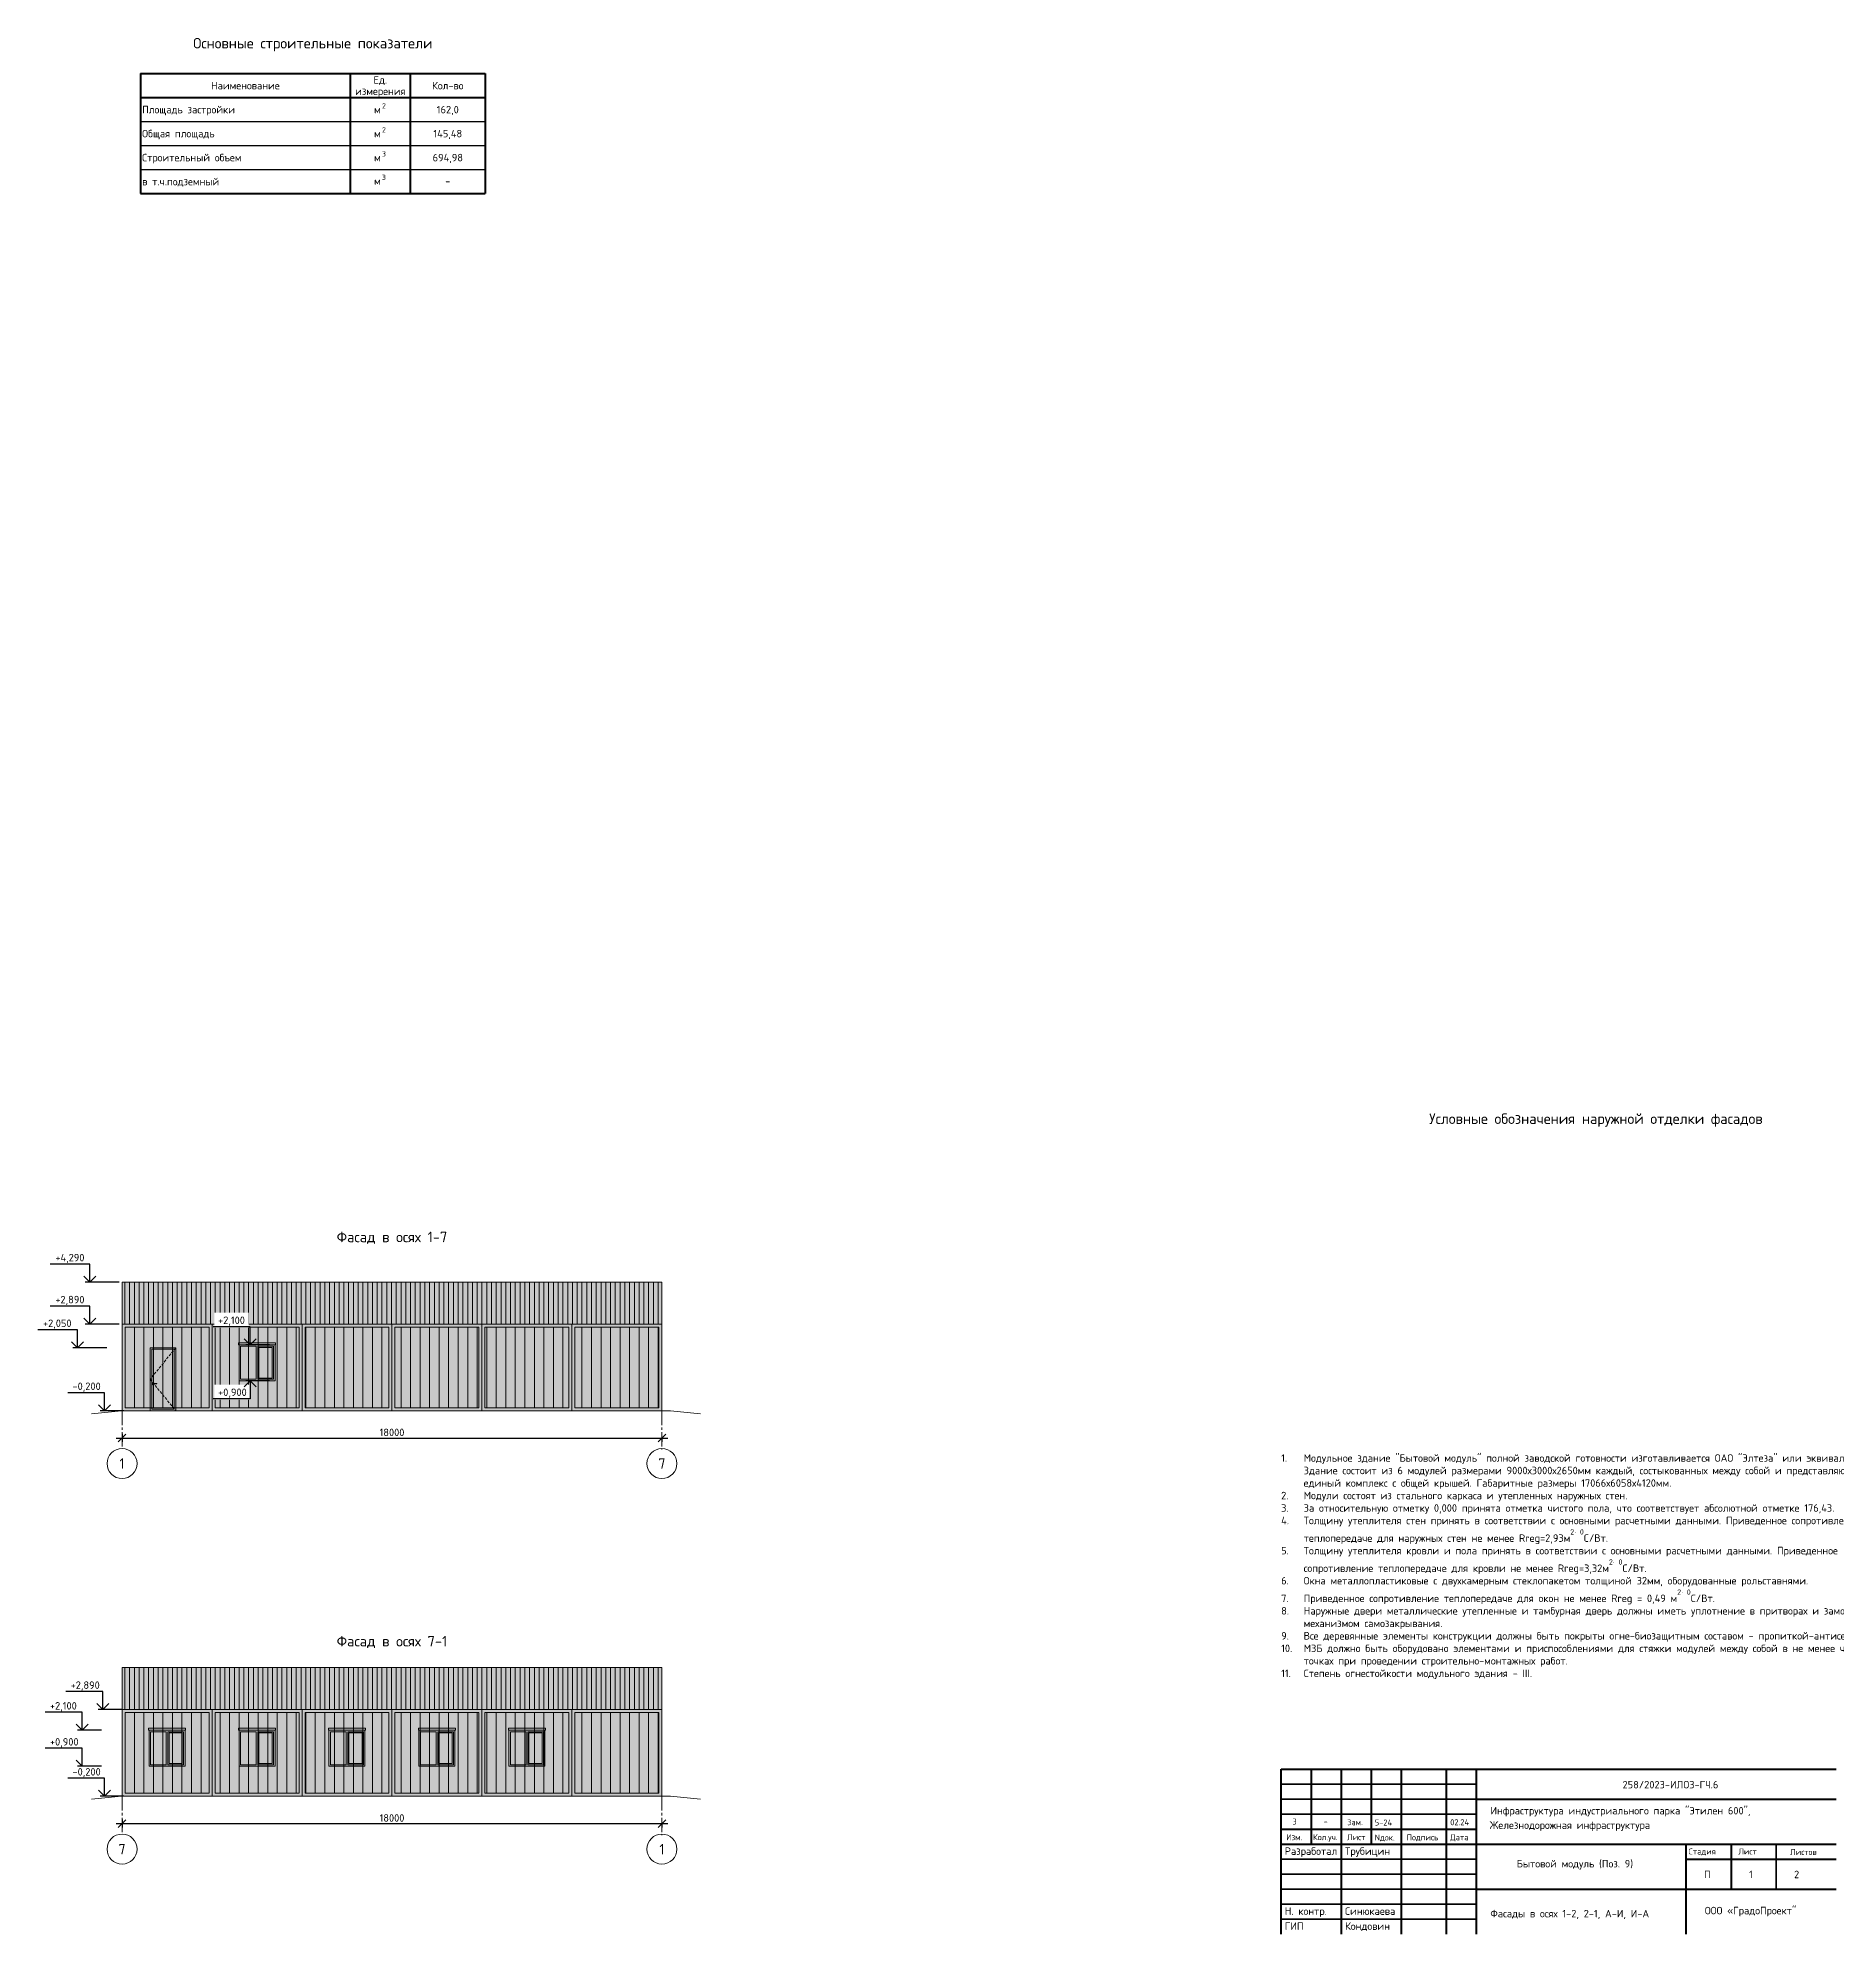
# Model space of a CAD drawing. Header units: millimetres. Extents: x 3795014 to 4300160, y 3869364 to 4016788.
# Drawn here: x 4236363 to 4296311, y 3948286 to 4011500 of the extents above; entities that cross this region are included whole.
import ezdxf
from ezdxf.enums import TextEntityAlignment as Align

# ---------------------------------------------------------------- set-up
doc = ezdxf.new("R2010")
doc.units = ezdxf.units.MM
doc.linetypes.add('HIDDEN', pattern=[0.375, 0.25, -0.125])
doc.linetypes.add('осевая2', pattern=[28.575, 19.05, -3.175, 3.175, -3.175])
doc.layers.get('Defpoints').update_dxf_attribs({"color": 3})
for name, color, linetype in [('1', 7, 'Continuous'), ('Красный', 7, 'Continuous'), ('Окно', 7, 'Continuous'), ('ТХ размеры', 7, 'Continuous')]:
    doc.layers.add(name, color=color, linetype=linetype)
for name, color, linetype, lineweight in [('7.1.Экспликация', 7, 'Continuous', 60), ('второстепенные', 7, 'Continuous', 25), ('двери', 7, 'Continuous', 25), ('Дополнительная', 7, 'Continuous', 18), ('оси', 7, 'осевая2', 13), ('основная', 7, 'Continuous', 50), ('отметки', 7, 'Continuous', 18), ('размеры', 7, 'Continuous', 18), ('текст', 7, 'Continuous', 20), ('штриховка', 7, 'Continuous', 9)]:
    doc.layers.add(name, color=color, linetype=linetype, lineweight=lineweight)
doc.styles.add('GOST-2.304_Type-B', font='GOST Common.ttf')
doc.styles.add('ГОСТ 2.304', font='isocpeur.ttf')
doc.dimstyles.new('СПДС', dxfattribs={"dimscale": 50, "dimtxt": 2.5, "dimasz": 2.5, "dimexe": 1.25, "dimexo": 0.625, "dimtad": 1, "dimdec": 0, "dimrnd": 0.001, "dimtxsty": 'ГОСТ 2.304', "dimblk": 'OBLIQUE', "dimcen": 2.5, "dimdle": 2, "dimadec": 0, "dimazin": 2, "dimtfac": 0.75, "dimtdec": 0, "dimtmove": 1, "dimatfit": 3, "dimfxl": 1, "dimtolj": 1, "dimarcsym": 1})

# ---------------------------------------------------------------- blocks, each defined once
blk = doc.blocks.new('_Oblique')
at = {"color": 0, "linetype": 'ByBlock', "lineweight": -2}
blk.add_line((-0.5, -0.5), (0.5, 0.5), dxfattribs=at)
blk = doc.blocks.new('*D167')
at = {"layer": 'Defpoints', "color": 0, "linetype": 'Continuous', "lineweight": 20, "transparency": 16777216}
for p in [(4239167, 3965024), (4257167, 3964925), (4257167, 3964824)]:
    blk.add_point(p, dxfattribs=at)
at = {"layer": 'размеры', "color": 0, "linetype": 'Continuous', "lineweight": -2, "transparency": 16777216}
for p, q in [((4238967, 3964824), (4257367, 3964824)), ((4239167, 3964961), (4239167, 3964699)), ((4257167, 3964863), (4257167, 3964699))]:
    blk.add_line(p, q, dxfattribs=at)
at = {"layer": 'размеры', "color": 0, "linetype": 'Continuous', "lineweight": -2, "transparency": 16777216, "xscale": 250, "yscale": 250, "zscale": 250, "rotation": 180}
blk.add_blockref('_Oblique', (4239167, 3964824), dxfattribs=at)
at = {"layer": 'размеры', "color": 0, "linetype": 'Continuous', "lineweight": -2, "transparency": 16777216, "xscale": 250, "yscale": 250, "zscale": 250}
blk.add_blockref('_Oblique', (4257167, 3964824), dxfattribs=at)
at = {"layer": 'размеры', "color": 0, "linetype": 'Continuous', "lineweight": 25, "transparency": 16777216, "insert": (4248167, 3965011), "char_height": 250, "attachment_point": 5, "style": 'ГОСТ 2.304'}
blk.add_mtext('\\A1;18000', dxfattribs=at)
blk = doc.blocks.new('*D169')
at = {"layer": 'Defpoints', "color": 0, "linetype": 'Continuous', "lineweight": 20, "transparency": 16777216}
for p in [(4239167, 3952169), (4257167, 3952071), (4257167, 3951969)]:
    blk.add_point(p, dxfattribs=at)
at = {"layer": 'размеры', "color": 0, "linetype": 'Continuous', "lineweight": -2, "transparency": 16777216}
for p, q in [((4238967, 3951969), (4257367, 3951969)), ((4239167, 3952107), (4239167, 3951844)), ((4257167, 3952009), (4257167, 3951844))]:
    blk.add_line(p, q, dxfattribs=at)
at = {"layer": 'размеры', "color": 0, "linetype": 'Continuous', "lineweight": -2, "transparency": 16777216, "xscale": 250, "yscale": 250, "zscale": 250, "rotation": 180}
blk.add_blockref('_Oblique', (4239167, 3951969), dxfattribs=at)
at = {"layer": 'размеры', "color": 0, "linetype": 'Continuous', "lineweight": -2, "transparency": 16777216, "xscale": 250, "yscale": 250, "zscale": 250}
blk.add_blockref('_Oblique', (4257167, 3951969), dxfattribs=at)
at = {"layer": 'размеры', "color": 0, "linetype": 'Continuous', "lineweight": 25, "transparency": 16777216, "insert": (4248167, 3952157), "char_height": 250, "attachment_point": 5, "style": 'ГОСТ 2.304'}
blk.add_mtext('\\A1;18000', dxfattribs=at)
blk = doc.blocks.new('окно 1.2х1.2')
at = {"layer": 'Окно', "lineweight": 20, "ltscale": 100, "true_color": 0xffffff}
h = blk.add_hatch(color=7, dxfattribs=at)
h.paths.add_polyline_path([(4219603, 3967774), (4219079, 3967774), (4219079, 3966674), (4219603, 3966674)], flags=0)
h.paths.add_polyline_path([(4219563, 3967734), (4219563, 3966714), (4219119, 3966714), (4219119, 3967734)], flags=0)
h.paths.add_polyline_path([(4219653, 3967824), (4218453, 3967824), (4218453, 3966624), (4219653, 3966624)])
h.paths.add_polyline_path([(4219603, 3966674), (4219079, 3966674), (4219079, 3967774), (4219603, 3967774)], flags=16)
h.paths.add_polyline_path([(4219028, 3966674), (4218503, 3966674), (4218503, 3967774), (4219028, 3967774)], flags=16)
at = {"layer": 'Окно', "lineweight": 20, "ltscale": 100, "true_color": 0xa0a2a6}
blk.add_hatch(color=253, dxfattribs=at).paths.add_polyline_path([(4219653, 3967824), (4218453, 3967824), (4218453, 3967799), (4219653, 3967799)])
at = {"layer": 'Окно', "lineweight": 20, "ltscale": 100}
h = blk.add_hatch(color=256, dxfattribs=at)
h.set_gradient(color1=(76, 114, 153), color2=(247, 247, 247), rotation=270, tint=1)
h.paths.add_polyline_path([(4219028, 3967774), (4218503, 3967774), (4218503, 3966674), (4219028, 3966674)])
h = blk.add_hatch(color=256, dxfattribs=at)
h.set_gradient(color1=(76, 114, 153), color2=(247, 247, 247), rotation=270, tint=1)
h.paths.add_polyline_path([(4219563, 3967734), (4219119, 3967734), (4219119, 3966714), (4219563, 3966714)])
blk.add_line((4219079, 3967774), (4219079, 3966674), dxfattribs=at)
blk.add_lwpolyline([(4218438, 3967824), (4219670, 3967824), (4219670, 3967891), (4218438, 3967891)], close=True, dxfattribs=at)
at = {"layer": 'Окно', "color": 18, "linetype": 'Continuous', "lineweight": 20, "true_color": 0x000000}
blk.add_lwpolyline([(4218453, 3966624), (4219653, 3966624), (4219653, 3967824), (4218453, 3967824)], close=True, dxfattribs=at)
at = {"layer": 'Окно', "color": 18, "lineweight": 20, "ltscale": 100, "true_color": 0x000000}
for points in [[(4218503, 3967774), (4219028, 3967774), (4219028, 3966674), (4218503, 3966674)], [(4219078, 3967774), (4219603, 3967774), (4219603, 3966674), (4219078, 3966674)], [(4219119, 3967734), (4219563, 3967734), (4219563, 3966714), (4219119, 3966714)]]:
    blk.add_lwpolyline(points, close=True, dxfattribs=at)
blk = doc.blocks.new('дверь')
at = {"layer": 'штриховка', "lineweight": 20, "ltscale": 100, "true_color": 0x007cb0}
h = blk.add_hatch(color=144, dxfattribs=at)
h.dxf.hatch_style = 1
h.paths.add_polyline_path([(4046677, 3954350), (4048377, 3954350), (4048377, 3958550), (4046677, 3958550)])
at = {"layer": '1', "linetype": 'HIDDEN', "lineweight": 20, "ltscale": 700}
for p, q in [((4048377, 3958550), (4046677, 3956448)), ((4046677, 3956448), (4048377, 3954350))]:
    blk.add_line(p, q, dxfattribs=at)
at = {"layer": '1', "lineweight": 20, "ltscale": 100}
for points in [[(4046677, 3954350), (4048377, 3954350), (4048377, 3958550), (4046677, 3958550)], [(4046777, 3954450), (4048277, 3954450), (4048277, 3958450), (4046777, 3958450)], [(4046927, 3956216), (4046862, 3956216), (4046862, 3956085), (4046927, 3956085)], [(4046889, 3956174), (4047111, 3956174), (4047111, 3956135), (4046889, 3956135)]]:
    blk.add_lwpolyline(points, close=True, dxfattribs=at)
at = {"layer": 'двери', "linetype": 'Continuous', "lineweight": 20}
for p, q in [((4046848, 3958550), (4048377, 3958550)), ((4048377, 3954350), (4048377, 3958353))]:
    blk.add_line(p, q, dxfattribs=at)

msp = doc.modelspace()

# ---------------------------------------------------------------- hatches: boundary and pattern name
at = {"lineweight": 20, "ltscale": 100}
h = msp.add_hatch(dxfattribs=at)
h.set_pattern_fill('ANSI31', color=256, scale=50, angle=45)
h.paths.add_polyline_path([(4239166.8, 3968623.2), (4257166.8, 3968623.2), (4257166.8, 3970023.2), (4239166.8, 3970023.2)])
h = msp.add_hatch(dxfattribs=at)
h.set_pattern_fill('ANSI31', color=256, scale=100, angle=45)
h.paths.add_polyline_path([(4239266.8, 3965833.2), (4242066.8, 3965833.2), (4242066.8, 3968523.2), (4239266.8, 3968523.2)])
h.paths.add_polyline_path([(4242266.8, 3965833.2), (4245066.8, 3965833.2), (4245066.8, 3968523.2), (4242266.8, 3968523.2)])
h.paths.add_polyline_path([(4245266.8, 3965833.2), (4248066.8, 3965833.2), (4248066.8, 3968523.2), (4245266.8, 3968523.2)])
h.paths.add_polyline_path([(4248266.8, 3965833.2), (4251066.8, 3965833.2), (4251066.8, 3968523.2), (4248266.8, 3968523.2)])
h.paths.add_polyline_path([(4251266.8, 3965833.2), (4254066.8, 3965833.2), (4254066.8, 3968523.2), (4251266.8, 3968523.2)])
h.paths.add_polyline_path([(4254266.8, 3965833.2), (4257066.8, 3965833.2), (4257066.8, 3968523.2), (4254266.8, 3968523.2)])
h = msp.add_hatch(dxfattribs=at)
h.set_pattern_fill('ANSI31', color=256, scale=50, angle=45)
h.set_pattern_definition([(90, (0, -12854.05), (-158.75, 0), [])])
h.paths.add_polyline_path([(4239166.8, 3955769.2), (4257166.8, 3955769.2), (4257166.8, 3957169.2), (4239166.8, 3957169.2)])
h = msp.add_hatch(dxfattribs=at)
h.set_pattern_fill('ANSI31', color=256, scale=100, angle=45)
h.set_pattern_definition([(90, (0, -12854.05), (-317.5, 0), [])])
h.paths.add_polyline_path([(4239266.8, 3952979.2), (4242066.8, 3952979.2), (4242066.8, 3955669.2), (4239266.8, 3955669.2)])
h.paths.add_polyline_path([(4242266.8, 3952979.2), (4245066.8, 3952979.2), (4245066.8, 3955669.2), (4242266.8, 3955669.2)])
h.paths.add_polyline_path([(4245266.8, 3952979.2), (4248066.8, 3952979.2), (4248066.8, 3955669.2), (4245266.8, 3955669.2)])
h.paths.add_polyline_path([(4248266.8, 3952979.2), (4251066.8, 3952979.2), (4251066.8, 3955669.2), (4248266.8, 3955669.2)])
h.paths.add_polyline_path([(4251266.8, 3952979.2), (4254066.8, 3952979.2), (4254066.8, 3955669.2), (4251266.8, 3955669.2)])
h.paths.add_polyline_path([(4254266.8, 3952979.2), (4257066.8, 3952979.2), (4257066.8, 3955669.2), (4254266.8, 3955669.2)])
at = {"layer": 'штриховка', "lineweight": 20, "ltscale": 100, "true_color": 0x007cb0}
h = msp.add_hatch(color=144, dxfattribs=at)
h.dxf.hatch_style = 1
h.paths.add_polyline_path([(4257166.8, 3968623.2), (4239166.8, 3968623.2), (4239166.8, 3965733.2), (4257166.8, 3965733.2)])
h.paths.add_polyline_path([(4257166.8, 3970023.2), (4239166.8, 3970023.2), (4239166.8, 3968623.2), (4257166.8, 3968623.2)])
h = msp.add_hatch(color=144, dxfattribs=at)
h.dxf.hatch_style = 1
h.paths.add_polyline_path([(4257166.8, 3955769.2), (4239166.8, 3955769.2), (4239166.8, 3952879.2), (4257166.8, 3952879.2)])
h.paths.add_polyline_path([(4257166.8, 3957169.2), (4239166.8, 3957169.2), (4239166.8, 3955769.2), (4257166.8, 3955769.2)])

# ---------------------------------------------------------------- linework, layer by layer
at = {"linetype": 'Continuous', "lineweight": 50}
for p, q in [((4277810.9, 3948286), (4277810.9, 3953786)), ((4277810.9, 3953786), (4296310.9, 3953786)), ((4278810.9, 3953786), (4278810.9, 3951286)), ((4279810.9, 3953786), (4279810.9, 3948286)), ((4280810.9, 3953786), (4280810.9, 3951286)), ((4281810.9, 3953786), (4281810.9, 3948286)), ((4283310.9, 3953786), (4283310.9, 3948286)), ((4284310.9, 3953786), (4284310.9, 3948286)), ((4284310.9, 3952786), (4296310.9, 3952786)), ((4277810.9, 3951786), (4284310.9, 3951786)), ((4277810.9, 3951286), (4296310.9, 3951286)), ((4291310.9, 3948286), (4291310.9, 3951286)), ((4292810.9, 3951286), (4292810.9, 3949786)), ((4291310.9, 3950786), (4296310.9, 3950786)), ((4284310.9, 3949786), (4296310.9, 3949786))]:
    msp.add_line(p, q, dxfattribs=at)
at = {"lineweight": 35}
for p, q in [((4277810.9, 3953286), (4284310.9, 3953286)), ((4277810.9, 3952786), (4284310.9, 3952786)), ((4277810.9, 3952286), (4284310.9, 3952286)), ((4277810.9, 3950786), (4284310.9, 3950786)), ((4277810.9, 3950286), (4284310.9, 3950286)), ((4277810.9, 3949786), (4284310.9, 3949786)), ((4277810.9, 3949286), (4284310.9, 3949286)), ((4277810.9, 3948786), (4284310.9, 3948786))]:
    msp.add_line(p, q, dxfattribs=at)
at = {"linetype": 'Continuous', "lineweight": 50, "const_width": 50}
msp.add_lwpolyline([(4294310.9, 3951286), (4294310.9, 3949786)], dxfattribs=at)
at = {"layer": '7.1.Экспликация', "lineweight": 25}
for p, q in [((4239777.7, 4008710.4), (4251277.7, 4008710.4)), ((4239777.7, 4007910.4), (4251277.7, 4007910.4)), ((4239777.7, 4007110.4), (4251277.7, 4007110.4))]:
    msp.add_line(p, q, dxfattribs=at)
at = {"layer": 'второстепенные', "lineweight": 20, "ltscale": 100}
for points in [[(4239166.8, 3968623.2), (4257166.8, 3968623.2), (4257166.8, 3970023.2), (4239166.8, 3970023.2)], [(4239166.8, 3965733.2), (4242166.8, 3965733.2), (4242166.8, 3968623.2), (4239166.8, 3968623.2)], [(4242166.8, 3965733.2), (4245166.8, 3965733.2), (4245166.8, 3968623.2), (4242166.8, 3968623.2)], [(4245166.8, 3965733.2), (4248166.8, 3965733.2), (4248166.8, 3968623.2), (4245166.8, 3968623.2)], [(4248166.8, 3965733.2), (4251166.8, 3965733.2), (4251166.8, 3968623.2), (4248166.8, 3968623.2)], [(4251166.8, 3965733.2), (4254166.8, 3965733.2), (4254166.8, 3968623.2), (4251166.8, 3968623.2)], [(4254166.8, 3965733.2), (4257166.8, 3965733.2), (4257166.8, 3968623.2), (4254166.8, 3968623.2)], [(4239266.8, 3965833.2), (4242066.8, 3965833.2), (4242066.8, 3968523.2), (4239266.8, 3968523.2)], [(4242266.8, 3965833.2), (4245066.8, 3965833.2), (4245066.8, 3968523.2), (4242266.8, 3968523.2)], [(4245266.8, 3965833.2), (4248066.8, 3965833.2), (4248066.8, 3968523.2), (4245266.8, 3968523.2)], [(4248266.8, 3965833.2), (4251066.8, 3965833.2), (4251066.8, 3968523.2), (4248266.8, 3968523.2)], [(4251266.8, 3965833.2), (4254066.8, 3965833.2), (4254066.8, 3968523.2), (4251266.8, 3968523.2)], [(4254266.8, 3965833.2), (4257066.8, 3965833.2), (4257066.8, 3968523.2), (4254266.8, 3968523.2)], [(4239166.8, 3955769.2), (4257166.8, 3955769.2), (4257166.8, 3957169.2), (4239166.8, 3957169.2)], [(4239166.8, 3952879.2), (4242166.8, 3952879.2), (4242166.8, 3955769.2), (4239166.8, 3955769.2)], [(4239266.8, 3952979.2), (4242066.8, 3952979.2), (4242066.8, 3955669.2), (4239266.8, 3955669.2)], [(4242166.8, 3952879.2), (4245166.8, 3952879.2), (4245166.8, 3955769.2), (4242166.8, 3955769.2)], [(4242266.8, 3952979.2), (4245066.8, 3952979.2), (4245066.8, 3955669.2), (4242266.8, 3955669.2)], [(4245166.8, 3952879.2), (4248166.8, 3952879.2), (4248166.8, 3955769.2), (4245166.8, 3955769.2)], [(4245266.8, 3952979.2), (4248066.8, 3952979.2), (4248066.8, 3955669.2), (4245266.8, 3955669.2)], [(4248166.8, 3952879.2), (4251166.8, 3952879.2), (4251166.8, 3955769.2), (4248166.8, 3955769.2)], [(4248266.8, 3952979.2), (4251066.8, 3952979.2), (4251066.8, 3955669.2), (4248266.8, 3955669.2)], [(4251166.8, 3952879.2), (4254166.8, 3952879.2), (4254166.8, 3955769.2), (4251166.8, 3955769.2)], [(4251266.8, 3952979.2), (4254066.8, 3952979.2), (4254066.8, 3955669.2), (4251266.8, 3955669.2)], [(4254166.8, 3952879.2), (4257166.8, 3952879.2), (4257166.8, 3955769.2), (4254166.8, 3955769.2)], [(4254266.8, 3952979.2), (4257066.8, 3952979.2), (4257066.8, 3955669.2), (4254266.8, 3955669.2)]]:
    msp.add_lwpolyline(points, close=True, dxfattribs=at)
at = {"layer": 'Дополнительная'}
for p, q in [((4238146, 3965633.2), (4239148, 3965733.2)), ((4258456.5, 3965633.2), (4257454.5, 3965733.2)), ((4238146, 3952779.2), (4239148, 3952879.2)), ((4258456.5, 3952779.2), (4257454.5, 3952879.2))]:
    msp.add_line(p, q, dxfattribs=at)
at = {"layer": 'Дополнительная', "linetype": 'Continuous', "ltscale": 0.083333}
for points in [[(4239148, 3965733.2), (4257454.5, 3965733.2), (4257454.5, 3965733.2), (4239148, 3965733.2)], [(4239148, 3952879.2), (4257454.5, 3952879.2), (4257454.5, 3952879.2), (4239148, 3952879.2)]]:
    msp.add_lwpolyline(points, close=True, dxfattribs=at)
at = {"layer": 'Дополнительная', "lineweight": 20, "ltscale": 100}
for centre in [(4239166.8, 3963973.5), (4257166.8, 3963973.5), (4239166.8, 3951119.5), (4257166.8, 3951119.5)]:
    msp.add_circle(centre, 500, dxfattribs=at)
at = {"layer": 'оси', "ltscale": 25, "extrusion": (1, 0, 0)}
for p, q in [((4239166.8, 3965733.2), (4239166.8, 3964473.5)), ((4257166.8, 3965733.2), (4257166.8, 3964436.9)), ((4239166.8, 3952879.2), (4239166.8, 3951619.5)), ((4257166.8, 3952879.2), (4257166.8, 3951582.9))]:
    msp.add_line(p, q, dxfattribs=at)
at = {"layer": 'основная'}
for p, q in [((4239777.7, 4010310.4), (4239777.7, 4006310.4)), ((4239777.7, 4010310.4), (4251277.7, 4010310.4)), ((4246777.7, 4010310.4), (4246777.7, 4006310.4)), ((4248777.7, 4010310.4), (4248777.7, 4006310.4)), ((4251277.7, 4010310.4), (4251277.7, 4006310.4)), ((4239777.7, 4009510.4), (4251277.7, 4009510.4)), ((4239777.7, 4006310.4), (4251277.7, 4006310.4))]:
    msp.add_line(p, q, dxfattribs=at)
at = {"layer": 'отметки', "linetype": 'Continuous', "lineweight": 25, "ltscale": 100, "extrusion": (0, 1, 0)}
for points, elevation in [([(-4238092.7, 0), (-4236774.7, 0)], 3970623.2), ([(-4239070.7, 0), (-4237942.7, 0)], 3970023.2), ([(-4238092.7, 0), (-4236774.7, 0)], 3969223.2), ([(-4239070.7, 0), (-4237942.7, 0)], 3968623.2), ([(-4237680.6, 0), (-4236362.6, 0)], 3968433.2), ([(-4238658.6, 0), (-4237530.6, 0)], 3967833.2), ([(-4244083, 0), (-4243289.1, 0)], 3967933.2), ([(-4238584.8, 0), (-4237354.5, 0)], 3966333.2), ([(-4239228.7, 0), (-4238434.8, 0)], 3965733.2), ([(-4238522.9, 0), (-4237292.6, 0)], 3956369.2), ([(-4237833.5, 0), (-4236603.2, 0)], 3955679.2), ([(-4239166.8, 0), (-4238372.9, 0)], 3955769.2), ([(-4238477.4, 0), (-4237683.5, 0)], 3955079.2), ([(-4237833.5, 0), (-4236603.2, 0)], 3954479.2), ([(-4238584.8, 0), (-4237354.5, 0)], 3953479.2), ([(-4238477.4, 0), (-4237683.5, 0)], 3953879.2), ([(-4239228.7, 0), (-4238434.8, 0)], 3952879.2)]:
    msp.add_lwpolyline(points, dxfattribs=dict(at, elevation=elevation))
at = {"layer": 'отметки', "linetype": 'Continuous', "lineweight": 25, "ltscale": 100, "extrusion": (1, 0, 0)}
for points, elevation in [([(3970023.2, 0), (3970623.2, 0)], 4238092.7), ([(3968623.2, 0), (3969223.2, 0)], 4238092.7), ([(3967833.2, 0), (3968433.2, 0)], 4237680.6), ([(3965733.2, 0), (3966333.2, 0)], 4238584.8), ([(3955769.2, 0), (3956369.2, 0)], 4238522.9), ([(3955079.2, 0), (3955679.2, 0)], 4237833.5), ([(3953879.2, 0), (3954479.2, 0)], 4237833.5), ([(3952879.2, 0), (3953479.2, 0)], 4238584.8)]:
    msp.add_lwpolyline(points, dxfattribs=dict(at, elevation=elevation))
at = {"layer": 'отметки', "linetype": 'Continuous', "lineweight": 25, "ltscale": 100, "extrusion": (-0.707107, -0.707107, 0)}
for points, elevation in [([(189553.7, 0), (189270.9, 0)], -5804014.4), ([(190543.7, 0), (190260.8, 0)], -5803024.4), ([(190810.9, 0), (190528.1, 0)], -5802174.4), ([(194812.1, 0), (194529.3, 0)], -5806317.1), ([(192935.2, 0), (192652.4, 0)], -5801328.9), ([(199937.1, 0), (199654.3, 0)], -5794239.5), ([(199937.5, 0), (199654.7, 0)], -5793264.1), ([(200786, 0), (200503.2, 0)], -5792415.6), ([(202024.4, 0), (201741.6, 0)], -5792239.7)]:
    msp.add_lwpolyline(points, dxfattribs=dict(at, elevation=elevation))
at = {"layer": 'отметки', "linetype": 'Continuous', "lineweight": 25, "ltscale": 100, "extrusion": (0.707107, -0.707107, 0)}
for points, elevation in [([(5804014.4, 0), (5804297.2, 0)], 189553.7), ([(5803024.4, 0), (5803307.3, 0)], 190543.7), ([(5802174.4, 0), (5802457.3, 0)], 190810.9), ([(5806317.1, 0), (5806599.9, 0)], 194812.1), ([(5801328.9, 0), (5801611.7, 0)], 192935.2), ([(5794239.5, 0), (5794522.3, 0)], 199937.1), ([(5793264.1, 0), (5793546.9, 0)], 199937.5), ([(5792239.7, 0), (5792522.6, 0)], 202024.4)]:
    msp.add_lwpolyline(points, dxfattribs=dict(at, elevation=elevation))
at = {"layer": 'отметки', "linetype": 'Continuous', "lineweight": 25, "ltscale": 100, "extrusion": (0, -1, 0), "elevation": -3966733.2}
msp.add_lwpolyline([(4244083, 0), (4243289.1, 0)], dxfattribs=at)
at = {"layer": 'отметки', "linetype": 'Continuous', "lineweight": 25, "ltscale": 100, "extrusion": (0.707107, 0.707107, 0), "elevation": 5805468.5}
msp.add_lwpolyline([(-195660.6, 0), (-195943.5, 0)], dxfattribs=at)

# ---------------------------------------------------------------- block references
at = {"lineweight": 20, "xscale": 0.5, "yscale": 0.5, "zscale": 0.5}
msp.add_blockref('дверь', (2216768.1, 1988558.4), dxfattribs=at)
at = {"layer": 'Окно', "lineweight": 20}
for p in [(24613.6, 109.7), (21613.6, -12744.4), (24613.6, -12744.4), (27613.6, -12744.4), (30613.6, -12744.4), (33613.6, -12744.4)]:
    msp.add_blockref('окно 1.2х1.2', p, dxfattribs=at)

# ---------------------------------------------------------------- texts
at = {"layer": 'Красный', "linetype": 'Continuous', "lineweight": 13, "style": 'ГОСТ 2.304'}
for s, p in [('3', (4278186.5, 3951938.2)), ('-', (4279222.4, 3951940.1)), ('Зам.', (4280007.8, 3951915.9)), ('5-24', (4280930.8, 3951905.3)), ('02.24', (4283445.3, 3951913.9))]:
    msp.add_text(s, height=200, dxfattribs=at).set_placement(p)
at = {"layer": 'текст', "ltscale": 100, "style": 'ГОСТ 2.304'}
for s, height, p in [('Основные строительные показатели', 350, (4245527.7, 4011323.8)), ('Наименование', 250, (4243277.7, 4009910.4)), ('измерения', 250, (4247777.7, 4009722.9)), ('Ед.', 250, (4247777.7, 4010097.9)), ('Кол-во', 250, (4250027.7, 4009910.4)), ('м', 250, (4247680.7, 4009110.4)), ('2', 175, (4247897.7, 4009235.4)), ('162,0', 250, (4250027.7, 4009110.4)), ('2', 175, (4247897.7, 4008435.4)), ('145,48', 250, (4250027.7, 4008310.4)), ('м', 250, (4247680.7, 4008310.4)), ('м', 250, (4247680.7, 4007510.4)), ('3', 175, (4247897.7, 4007635.4)), ('694,98', 250, (4250027.7, 4007510.4)), ('м', 250, (4247680.7, 4006728.2)), ('3', 175, (4247897.7, 4006853.2)), ('-', 250, (4250027.7, 4006728.2)), ('Условные обозначения наружной отделки фасадов', 350, (4288303.5, 3975468.5))]:
    msp.add_text(s, height=height, dxfattribs=at).set_placement(p, align=Align.MIDDLE_CENTER)
for s, p in [('Площадь застройки', (4239837.7, 4009110.4)), ('Общая площадь', (4239837.7, 4008310.4)), ('Строительный объем', (4239837.7, 4007510.4)), ('в т.ч.подземный', (4239837.7, 4006710.4))]:
    msp.add_text(s, height=250, dxfattribs=at).set_placement(p, align=Align.MIDDLE_LEFT)
at = {"layer": 'текст', "style": 'ГОСТ 2.304'}
for s, p in [('Фасад в осях 1-7', (4248166.8, 3971526.2)), ('Фасад в осях 7-1', (4248166.8, 3958049.5))]:
    msp.add_text(s, height=350, dxfattribs=at).set_placement(p, align=Align.MIDDLE_CENTER)
at = {"layer": 'текст', "ltscale": 100, "style": 'ГОСТ 2.304'}
for s, p in [('258/2023-ИЛО3-ГЧ.6', (4289192.5, 3953141.8)), ('Инфраструктура индустриального парка "Этилен 600",', (4284790, 3952275.3)), ('Железнодорожная инфраструктура ', (4284761.6, 3951791.7)), ('Разработал', (4277930.9, 3950926)), ('Трубицин', (4279940.9, 3950926)), ('Бытовой модуль (Поз. 9)', (4285665.7, 3950506.3)), ('П', (4291910, 3950149.7)), ('1', (4293410, 3950149.7)), ('2', (4294910, 3950149.7)), ('Н. контр.', (4277930.9, 3948926)), ('Синюкаева', (4279940.9, 3948926)), ('Фасады в осях 1-2, 2-1, А-И, И-А', (4284785.1, 3948843.6)), ('ГИП', (4277930.9, 3948426)), ('Кондовин', (4279940.9, 3948426))]:
    msp.add_text(s, height=250, dxfattribs=at).set_placement(p)
at = {"layer": 'текст', "linetype": 'Continuous', "lineweight": 13, "style": 'ГОСТ 2.304'}
for s, p in [('Изм.', (4277978.7, 3951414.6)), ('Кол.уч.', (4278873, 3951416.5)), ('Лист', (4280007.8, 3951415.9)), ('Nдок.', (4280930.8, 3951405.3)), ('Подпись', (4281991.9, 3951411.8)), ('Дата', (4283445.3, 3951413.9)), ('Стадия', (4291398.3, 3950938.9)), ('Лист', (4293052.2, 3950938.9)), ('Листов', (4294779.6, 3950920.7))]:
    msp.add_text(s, height=200, dxfattribs=at).set_placement(p)
at = {"layer": 'текст', "linetype": 'Continuous', "lineweight": 15, "style": 'ГОСТ 2.304'}
msp.add_text('ООО «ГрадоПроект"', height=250, dxfattribs=at).set_placement((4291936.2, 3948944.9))
at = {"layer": 'текст', "linetype": 'Continuous', "lineweight": 25, "ltscale": 100, "char_height": 250, "attachment_point": 1, "style": 'ГОСТ 2.304'}
for s, insert, width in [('+4,290', (4236944.2, 3970964.2), 1155.525), ('+2,890', (4236944.2, 3969564.2), 1155.525), ('+2,050', (4236532.1, 3968774.2), 1155.525), ('-0,200', (4237515.6, 3966674.2), 1076.228), ('+2,890', (4237453.7, 3956710.2), 1076.228), ('+2,100', (4236764.3, 3956020.2), 1076.228), ('+0,900', (4236764.3, 3954820.2), 1076.228), ('-0,200', (4237515.6, 3953820.2), 1076.228)]:
    msp.add_mtext(s, dxfattribs=dict(at, insert=insert, width=width))
at = {"layer": 'текст', "ltscale": 100, "insert": (4277810.9, 3956786), "char_height": 250, "width": 18500, "attachment_point": 7, "style": 'ГОСТ 2.304'}
msp.add_mtext('\\pi-750,l750,t750;1.^IМодульное здание "{\\A1;Бытовой модуль" полной заводской готовности изготавливается ОАО "Элтеза" или эквивалент.} Здание состоит из 6 модулей размерами 9000х3000х2650мм каждый, состыкованных между собой и представляющих единый комплекс с общей крышей. Габаритные размеры 17066х6058х4120мм.\\P2.^IМодули состоят из стального каркаса и утепленных наружных стен. \\P3.^IЗа относительную отметку 0,000 принята отметка чистого пола, что соответствует абсолютной отметке 176,43. \\P4.^IТолщину утеплителя стен принять в соответствии с основными расчетными данными. Приведенное сопротивление теплопередаче для наружных стен не менее Rrеg=2,93м{\\H0.7x;\\S2^ ;\\S· 0^ ;}С/Вт. \\P5.^IТолщину утеплителя кровли и пола принять в соответствии с основными расчетными данными. Приведенное сопротивление теплопередаче для кровли не менее Rrеg=3,32м{\\H0.7x;\\S2^ ;\\S· 0^ ;}С/Вт. \\P6.^IОкна металлопластиковые с двухкамерным стеклопакетом толщиной 32мм, оборудованные рольставнями.  \\P7.^IПриведенное сопротивление теплопередаче для окон не менее Rrеg = 0,49 м{\\H0.7x;\\S2^ ;\\S· 0^ ;}С/Вт. \\P8.^IНаружные двери металлические утепленные и тамбурная дверь должны иметь уплотнение в притворах и замок с механизмом самозакрывания. \\P9.^IВсе деревянные элементы конструкции должны быть покрыты огне-биозащитным составом - пропиткой-антисептиком.\\P10.^IМЗБ должно быть оборудовано элементами и приспособлениями для стяжки модулей между собой в не менее чем в 4-х точках при проведении строительно-монтажных работ.\\P11.^IСтепень огнестойкости модульного эдания - III.', dxfattribs=at)
at = {"layer": 'ТХ размеры', "style": 'GOST-2.304_Type-B'}
for s, p in [('1', (4239166.8, 3963973.5)), ('7', (4257166.8, 3963973.5)), ('7', (4239166.8, 3951119.5)), ('1', (4257166.8, 3951119.5))]:
    msp.add_text(s, height=350, dxfattribs=at).set_placement(p, align=Align.MIDDLE_CENTER)

# ---------------------------------------------------------------- dimensions: what is measured, and where the dimension line sits
at = {"layer": 'размеры', "linetype": 'Continuous', "lineweight": 25}
for base, p1, p2, picture, middle in [((4257166.8, 3964823.5), (4239166.8, 3965023.5), (4257166.8, 3964925.4), '*D167', (4248166.8, 3965011)), ((4257166.8, 3951969.5), (4239166.8, 3952169.5), (4257166.8, 3952071.3), '*D169', (4248166.8, 3952157))]:
    dim = msp.add_linear_dim(base=base, p1=p1, p2=p2, dimstyle='СПДС', override={"dimscale": 100}, dxfattribs=at)
    dim.commit()
    dim.dimension.update_dxf_attribs({"geometry": picture, "text_midpoint": middle})

# ---------------------------------------------------------------- next in the draw order: texts
at = {"layer": 'текст', "linetype": 'Continuous', "lineweight": 25, "ltscale": 100, "char_height": 250, "attachment_point": 1, "style": 'ГОСТ 2.304', "bg_fill": 3, "box_fill_scale": 1.5, "bg_fill_color": 256, "bg_fill_transparency": 0}
for s, insert, width in [('+2,100', (4242369.9, 3968874.2), 890), ('+0,900', (4242369.9, 3966474.2), 940)]:
    msp.add_mtext(s, dxfattribs=dict(at, insert=insert, width=width))

# ---------------------------------------------------------------- next in the draw order: linework, layer by layer
at = {"layer": 'отметки', "linetype": 'Continuous', "lineweight": 25, "ltscale": 100, "extrusion": (0, 1, 0), "elevation": 3968533.2}
msp.add_lwpolyline([(-4243439.1, 0), (-4242208.8, 0)], dxfattribs=at)
at = {"layer": 'отметки', "linetype": 'Continuous', "lineweight": 25, "ltscale": 100, "extrusion": (1, 0, 0), "elevation": 4243439.1}
for points in [[(3967933.2, 0), (3968533.2, 0)], [(3966733.2, 0), (3966133.2, 0)]]:
    msp.add_lwpolyline(points, dxfattribs=at)
at = {"layer": 'отметки', "linetype": 'Continuous', "lineweight": 25, "ltscale": 100, "extrusion": (-0.707107, 0.707107, 0), "elevation": -195660.6}
msp.add_lwpolyline([(-5805468.5, 0), (-5805185.7, 0)], dxfattribs=at)
at = {"layer": 'отметки', "linetype": 'Continuous', "lineweight": 25, "ltscale": 100, "extrusion": (0, -1, 0), "elevation": -3966133.2}
msp.add_lwpolyline([(4243439.1, 0), (4242208.8, 0)], dxfattribs=at)

doc.saveas('drawing.dxf')
